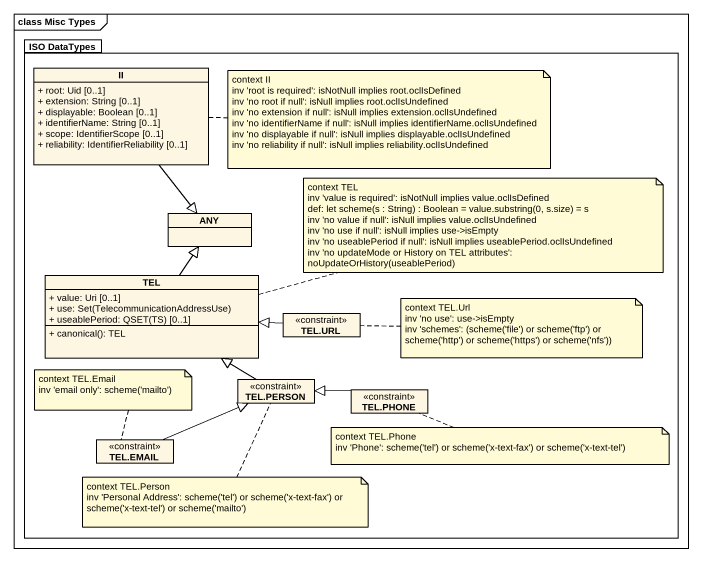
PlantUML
@startuml
mainframe class Misc Types
hide circle
hide empty members
skinparam classAttributeIconSize 0
package "ISO DataTypes" as ISO_DataTypes #FFFFFF {
  class II {
    + root: Uid [0..1]
    + extension: String [0..1]
    + displayable: Boolean [0..1]
    + identifierName: String [0..1]
    + scope: IdentifierScope [0..1]
    + reliability: IdentifierReliability [0..1]
  }
  class ANY
  class TEL {
    + value: Uri [0..1]
    {field} + use: Set(TelecommunicationAddressUse)
    {field} + useablePeriod: QSET(TS) [0..1]
    + canonical(): TEL
  }
  class "TEL.URL" as TEL_URL <<constraint>>
  class "TEL.PERSON" as TEL_PERSON <<constraint>>
  class "TEL.PHONE" as TEL_PHONE <<constraint>>
  class "TEL.EMAIL" as TEL_EMAIL <<constraint>>
}
II --|> ANY
TEL -up-|> ANY
TEL_URL -left-|> TEL
TEL_PERSON -left-|> TEL
TEL_PHONE -left-|> TEL_PERSON
TEL_EMAIL -right-|> TEL_PERSON
note right of II
  context II
  inv 'root is required': isNotNull implies root.oclIsDefined
  inv 'no root if null': isNull implies root.oclIsUndefined
  inv 'no extension if null': isNull implies extension.oclIsUndefined
  inv 'no identifierName if null': isNull implies identifierName.oclIsUndefined
  inv 'no displayable if null': isNull implies displayable.oclIsUndefined
  inv 'no reliability if null': isNull implies reliability.oclIsUndefined
end note
note right of TEL
  context TEL
  inv 'value is required': isNotNull implies value.oclIsDefined
  def: let scheme(s : String) : Boolean = value.substring(0, s.size) = s
  inv 'no value if null': isNull implies value.oclIsUndefined
  inv 'no use if null': isNull implies use->isEmpty
  inv 'no useablePeriod if null': isNull implies useablePeriod.oclIsUndefined
  inv 'no updateMode or History on TEL attributes': noUpdateOrHistory(useablePeriod)
end note
note right of TEL_URL
  context TEL.Url
  inv 'no use': use->isEmpty
  inv 'schemes': (scheme('file') or scheme('ftp') or
  scheme('http') or scheme('https') or scheme('nfs'))
end note
note top of TEL_EMAIL
  context TEL.Email
  inv 'email only': scheme('mailto')
end note
note right of TEL_PHONE
  context TEL.Phone
  inv 'Phone': scheme('tel') or scheme('x-text-fax') or scheme('x-text-tel')
end note
note bottom of TEL_PERSON
  context TEL.Person
  inv 'Personal Address': scheme('tel') or scheme('x-text-fax') or
  scheme('x-text-tel') or scheme('mailto')
end note
@enduml
